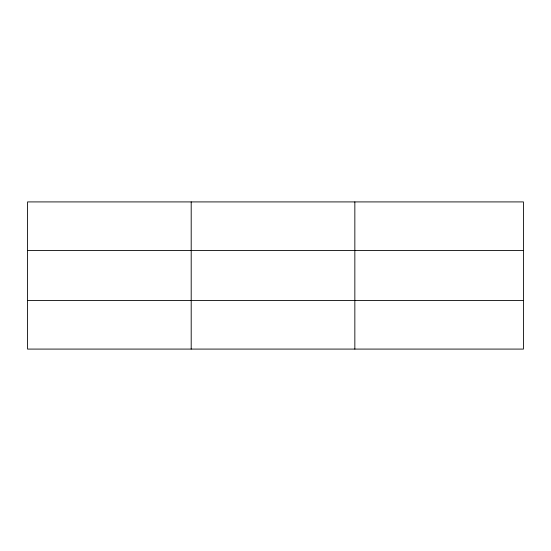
<?xml version="1.0" encoding="UTF-8"?>
<svg xmlns="http://www.w3.org/2000/svg" width="551" height="551" viewBox="0 0 551 551"><rect width="100%" height="100%" fill="white"/><g stroke="black" fill="none" stroke-linecap="round" stroke-linejoin="round"><path stroke-width="0.83" d="M191.197 201.914L191.197 349.086M354.844 201.914L354.844 349.086M523.45 300.522L523.45 349.086L27.55 349.086L27.55 201.914L523.45 201.914L523.45 300.522L27.55 300.522M27.55 250.478L523.45 250.478"/></g></svg>
